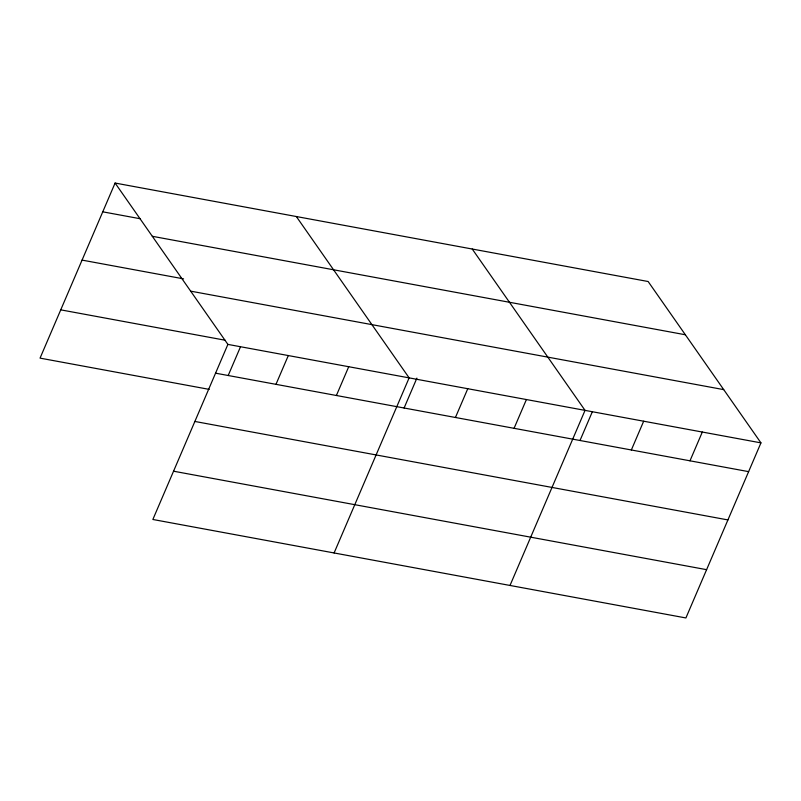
<?xml version="1.0" encoding="UTF-8"?>
<svg xmlns="http://www.w3.org/2000/svg" width="801" height="801" viewBox="0 0 801 801"><rect width="100%" height="100%" fill="white"/><g stroke="black" fill="none" stroke-linecap="round" stroke-linejoin="round"><path stroke-width="1.2" d="M115.094 183.049L227.895 344.4L152.861 519.479L685.906 617.951L760.95 442.873L648.139 281.521L115.094 183.049L40.05 358.127L209.201 389.376M228.185 375.519L240.5 346.783M275.975 384.33L288.31 355.554M336.39 395.494L348.725 366.718M334.097 552.96L409.131 377.872L296.33 216.53M404.094 408.019L416.9 378.122M455.439 417.481L467.774 388.705M514.072 428.315L526.407 399.539M510.007 585.451L585.04 410.372L472.24 249.031M580.004 440.51L592.319 411.774M631.348 449.982L643.674 421.206M689.981 460.815L702.317 432.039M102.758 211.824L140.215 218.743M152.32 236.295L685.366 334.768M82.062 260.105L183.559 278.858M190.668 291.153L723.724 389.626M60.746 309.847L225.061 340.205M227.895 344.4L760.95 442.873M215.559 373.176L748.615 471.639M194.873 421.456L727.919 519.929M173.547 471.198L706.602 569.671"/></g></svg>
